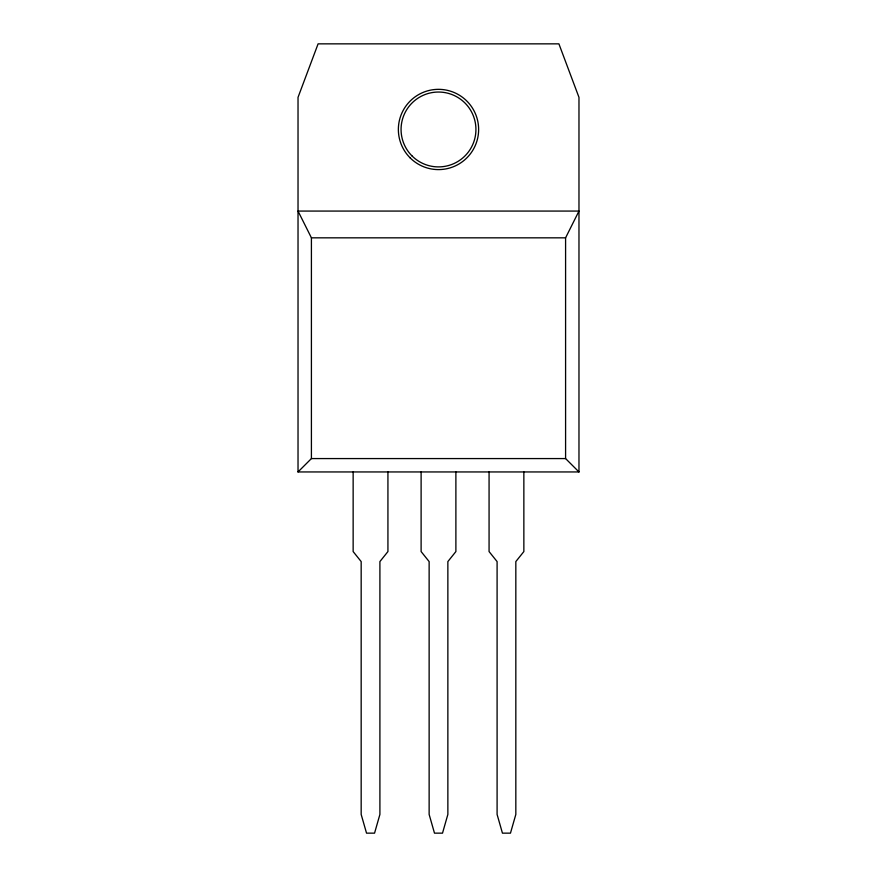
<?xml version="1.0" encoding="UTF-8"?>
<svg xmlns="http://www.w3.org/2000/svg" width="877" height="877" viewBox="0 0 877 877"><rect width="100%" height="100%" fill="white"/><g stroke="black" fill="none" stroke-linecap="round" stroke-linejoin="round"><path stroke-width="1.32" d="M578.973 471.947L565.588 458.572L565.588 237.831L578.973 211.072L298.027 211.072L311.412 237.831L311.412 458.572L298.027 471.947L578.973 471.947L578.973 97.358L558.901 43.85L318.099 43.85L298.027 97.358L298.027 471.947M311.412 237.831L565.588 237.831M311.412 458.572L565.588 458.572M523.854 471.947L523.854 551.567L515.829 561.576L515.829 814.426L510.469 833.15L502.444 833.15L497.095 814.426L497.095 561.576L489.07 551.567L489.07 471.947M455.887 471.947L455.887 551.567L447.862 561.576L447.862 814.426L442.512 833.15L434.488 833.15L429.138 814.426L429.138 561.576L421.113 551.567L421.113 471.947M387.93 471.947L387.93 551.567L379.905 561.576L379.905 814.426L374.556 833.15L366.531 833.15L361.171 814.426L361.171 561.576L353.146 551.567L353.146 471.947M412.026 155.942A37.437 37.437 0 0 0 474.654 139.158A37.437 37.437 0 0 0 428.809 93.313A37.437 37.437 0 0 0 412.026 155.942M410.118 157.849A40.134 40.134 0 0 0 477.263 139.86A40.134 40.134 0 0 0 428.108 90.704A40.134 40.134 0 0 0 410.118 157.849"/></g></svg>
